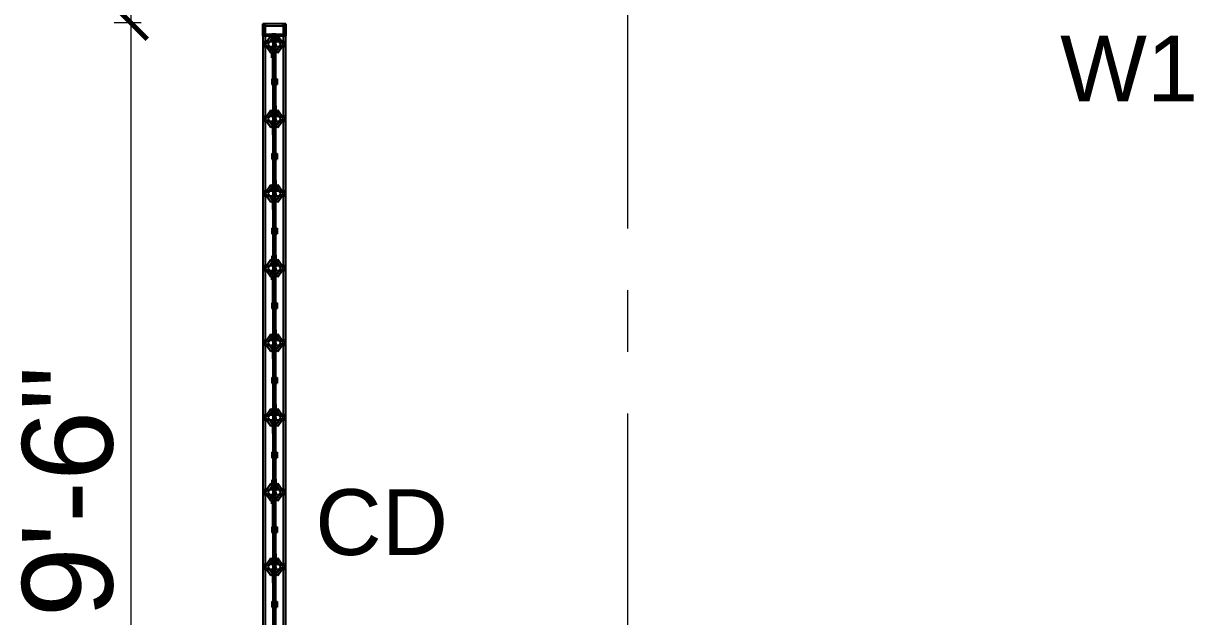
# Model space of a CAD drawing. Header units: inches. Extents: x -6800 to 96653, y -25814 to 17379.
# Drawn here: x 90053.5 to 90195.7, y -15057.5 to -14985.4 of the extents above; entities that cross this region are included whole.
import ezdxf

# ---------------------------------------------------------------- set-up
doc = ezdxf.new("R2010")
doc.units = ezdxf.units.IN
doc.header["$MEASUREMENT"] = 0
doc.header["$PDMODE"] = 34
doc.linetypes.add('CENTER', pattern=[2, 1.25, -0.25, 0.25, -0.25])
doc.layers.add('A-Windows', color=7, linetype='Continuous')
for name, color, linetype, lineweight in [('Cent line', 54, 'CENTER', 9), ('Cut', 6, 'Continuous', 30), ('dimension', 50, 'Continuous', 20), ('dimension @ 1', 50, 'Continuous', 20)]:
    doc.layers.add(name, color=color, linetype=linetype, lineweight=lineweight)
doc.styles.get("Standard").update_dxf_attribs({"font": 'arial.ttf'})
doc.dimstyles.get("Standard").update_dxf_attribs({"dimtxt": 7, "dimasz": 4, "dimexe": 2, "dimexo": 2, "dimgap": 2, "dimtad": 1, "dimdec": 0, "dimzin": 0, "dimdsep": 46, "dimlunit": 4, "dimtxsty": 'Standard', "dimblk": 'ARCHTICK', "dimcen": 0.25, "dimclrd": 256, "dimclre": 256, "dimclrt": 256, "dimadec": 0, "dimazin": 0, "dimtfac": 1, "dimtdec": 0, "dimtofl": 0, "dimtmove": 0, "dimatfit": 3, "dimfxl": 1, "dimfxlon": 1, "dimtolj": 1, "dimtzin": 0, "dimlwd": -1, "dimlwe": -1, "dimarcsym": 1})

# ---------------------------------------------------------------- blocks, each defined once
blk = doc.blocks.new('Collapsible Gate pl')
for p, q in [((4.709, 8.327), (4.709, 6.744)), ((4.909, 8.327), (4.909, 6.744)), ((83.609, 8.527), (5.709, 8.527)), ((6.204, 8.327), (5.709, 8.327)), ((6.204, 8.327), (6.204, 8.427)), ((6.204, 8.427), (6.624, 8.427)), ((6.204, 8.168), (6.204, 8.327)), ((6.204, 7.928), (6.204, 8.168)), ((6.624, 8.327), (6.624, 8.427)), ((12.575, 8.327), (6.624, 8.327)), ((6.624, 8.201), (6.624, 8.327)), ((6.624, 7.961), (6.624, 8.201)), ((12.575, 8.327), (12.575, 8.427)), ((12.575, 8.427), (12.995, 8.427)), ((12.575, 8.168), (12.575, 8.327)), ((12.575, 7.928), (12.575, 8.168)), ((12.995, 8.327), (12.995, 8.427)), ((18.946, 8.327), (12.995, 8.327)), ((12.995, 8.201), (12.995, 8.327)), ((12.995, 7.961), (12.995, 8.201)), ((18.946, 8.327), (18.946, 8.427)), ((18.946, 8.427), (19.365, 8.427)), ((18.946, 8.168), (18.946, 8.327)), ((18.946, 7.928), (18.946, 8.168)), ((19.365, 8.327), (19.365, 8.427)), ((25.316, 8.327), (19.365, 8.327)), ((19.365, 8.201), (19.365, 8.327)), ((19.365, 7.961), (19.365, 8.201)), ((25.316, 8.327), (25.316, 8.427)), ((25.316, 8.427), (25.736, 8.427)), ((25.316, 8.168), (25.316, 8.327)), ((25.316, 7.928), (25.316, 8.168)), ((25.736, 8.327), (25.736, 8.427)), ((31.687, 8.327), (25.736, 8.327)), ((25.736, 8.201), (25.736, 8.327)), ((25.736, 7.961), (25.736, 8.201)), ((31.687, 8.327), (31.687, 8.427)), ((31.687, 8.427), (32.106, 8.427)), ((31.687, 8.168), (31.687, 8.327)), ((31.687, 7.928), (31.687, 8.168)), ((32.106, 8.327), (32.106, 8.427)), ((38.058, 8.327), (32.106, 8.327)), ((32.106, 8.201), (32.106, 8.327)), ((32.106, 7.961), (32.106, 8.201)), ((38.058, 8.327), (38.058, 8.427)), ((38.058, 8.427), (38.477, 8.427)), ((38.058, 8.168), (38.058, 8.327)), ((38.058, 7.928), (38.058, 8.168)), ((38.477, 8.327), (38.477, 8.427)), ((44.428, 8.327), (38.477, 8.327)), ((38.477, 8.201), (38.477, 8.327)), ((38.477, 7.961), (38.477, 8.201)), ((44.428, 8.327), (44.428, 8.427)), ((44.428, 8.427), (44.848, 8.427)), ((44.428, 8.168), (44.428, 8.327)), ((44.428, 7.928), (44.428, 8.168)), ((44.848, 8.327), (44.848, 8.427)), ((50.799, 8.327), (44.848, 8.327)), ((44.848, 8.201), (44.848, 8.327)), ((44.848, 7.961), (44.848, 8.201)), ((50.799, 8.327), (50.799, 8.427)), ((50.799, 8.427), (51.218, 8.427)), ((50.799, 8.168), (50.799, 8.327)), ((50.799, 7.928), (50.799, 8.168)), ((51.218, 8.327), (51.218, 8.427)), ((57.17, 8.327), (51.218, 8.327)), ((51.218, 8.201), (51.218, 8.327)), ((51.218, 7.961), (51.218, 8.201)), ((5.569, 7.659), (5.569, 7.321)), ((5.569, 7.659), (5.609, 7.659)), ((5.569, 7.321), (5.609, 7.321)), ((5.609, 7.659), (5.709, 7.659)), ((5.709, 7.321), (5.609, 7.321)), ((5.712, 7.659), (5.709, 7.659)), ((5.709, 7.321), (5.754, 7.321)), ((5.748, 7.661), (5.712, 7.661)), ((5.712, 7.661), (5.712, 7.659)), ((5.712, 7.659), (5.712, 7.411)), ((5.812, 7.411), (5.712, 7.411)), ((5.748, 7.661), (5.748, 7.541)), ((5.812, 7.661), (5.748, 7.661)), ((5.748, 7.541), (6.439, 7.541)), ((6.204, 7.661), (5.812, 7.661)), ((6.204, 7.411), (5.812, 7.411)), ((6.204, 7.321), (5.944, 7.321)), ((6.204, 7.661), (6.204, 7.928)), ((6.439, 7.661), (6.204, 7.661)), ((6.204, 7.321), (6.204, 7.411)), ((6.204, 7.411), (6.624, 7.411)), ((6.204, 7.144), (6.204, 7.321)), ((6.204, 6.904), (6.204, 7.144)), ((6.439, 7.541), (6.439, 7.661)), ((6.439, 7.661), (6.624, 7.661)), ((6.449, 7.541), (6.439, 7.541)), ((6.806, 7.531), (6.449, 7.531)), ((6.624, 7.661), (6.624, 7.961)), ((7.065, 7.661), (6.624, 7.661)), ((6.624, 7.411), (6.806, 7.411)), ((6.624, 7.321), (6.624, 7.411)), ((6.624, 7.111), (6.624, 7.321)), ((6.933, 7.321), (6.624, 7.321)), ((6.624, 6.87), (6.624, 7.111)), ((6.806, 7.531), (6.806, 7.411)), ((6.806, 7.531), (7.227, 7.531)), ((6.806, 7.411), (7.065, 7.411)), ((9.406, 7.661), (7.065, 7.661)), ((7.065, 7.411), (7.227, 7.411)), ((7.594, 7.321), (7.124, 7.321)), ((7.594, 7.411), (7.594, 7.321)), ((11.708, 7.531), (7.8, 7.531)), ((9.406, 7.411), (7.8, 7.411)), ((9.406, 7.661), (9.406, 7.761)), ((9.406, 7.761), (9.561, 7.761)), ((9.561, 7.661), (9.406, 7.661)), ((9.406, 7.334), (9.406, 7.411)), ((9.406, 7.411), (9.561, 7.411)), ((9.406, 7.334), (9.561, 7.334)), ((9.561, 7.661), (9.561, 7.761)), ((9.561, 7.761), (9.868, 7.761)), ((9.561, 7.661), (9.868, 7.661)), ((9.561, 7.334), (9.561, 7.411)), ((9.868, 7.411), (9.561, 7.411)), ((9.561, 7.334), (9.868, 7.334)), ((9.868, 7.661), (9.868, 7.761)), ((11.708, 7.661), (9.868, 7.661)), ((9.868, 7.334), (9.868, 7.411)), ((9.868, 7.411), (12.183, 7.411)), ((12.575, 7.411), (12.183, 7.411)), ((12.575, 7.661), (12.288, 7.661)), ((12.288, 7.541), (12.398, 7.541)), ((12.288, 7.531), (12.398, 7.531)), ((12.398, 7.541), (12.398, 7.531)), ((12.398, 7.541), (12.575, 7.541)), ((12.575, 7.531), (12.398, 7.531)), ((12.575, 7.661), (12.575, 7.928)), ((12.809, 7.661), (12.575, 7.661)), ((12.575, 7.531), (12.575, 7.541)), ((12.809, 7.541), (12.575, 7.541)), ((12.995, 7.531), (12.575, 7.531)), ((12.575, 7.144), (12.575, 7.411)), ((12.575, 7.411), (12.995, 7.411)), ((12.575, 6.904), (12.575, 7.144)), ((12.809, 7.541), (12.809, 7.661)), ((12.809, 7.661), (12.995, 7.661)), ((12.995, 7.541), (12.809, 7.541)), ((12.995, 7.661), (12.995, 7.961)), ((13.436, 7.661), (12.995, 7.661)), ((12.995, 7.541), (15.776, 7.541)), ((12.995, 7.531), (12.995, 7.541)), ((13.177, 7.531), (12.995, 7.531)), ((12.995, 7.111), (12.995, 7.411)), ((12.995, 7.411), (13.177, 7.411)), ((12.995, 6.87), (12.995, 7.111)), ((13.177, 7.531), (13.177, 7.411)), ((13.177, 7.531), (13.598, 7.531)), ((13.177, 7.411), (13.436, 7.411)), ((15.776, 7.661), (13.436, 7.661)), ((13.436, 7.411), (13.598, 7.411)), ((15.776, 7.531), (14.17, 7.531)), ((14.17, 7.411), (15.776, 7.411)), ((15.776, 7.661), (15.776, 7.761)), ((15.776, 7.761), (15.932, 7.761)), ((15.932, 7.661), (15.776, 7.661)), ((15.776, 7.531), (15.776, 7.541)), ((15.776, 7.541), (15.932, 7.541)), ((15.932, 7.531), (15.776, 7.531)), ((15.776, 7.334), (15.776, 7.411)), ((15.776, 7.411), (15.932, 7.411)), ((15.776, 7.334), (15.932, 7.334)), ((15.932, 7.661), (15.932, 7.761)), ((15.932, 7.761), (16.238, 7.761)), ((15.932, 7.661), (16.238, 7.661)), ((15.932, 7.531), (15.932, 7.541)), ((15.932, 7.541), (16.238, 7.541)), ((16.238, 7.531), (15.932, 7.531)), ((15.932, 7.334), (15.932, 7.411)), ((16.238, 7.411), (15.932, 7.411)), ((15.932, 7.334), (16.238, 7.334)), ((16.238, 7.661), (16.238, 7.761)), ((18.079, 7.661), (16.238, 7.661)), ((16.238, 7.531), (16.238, 7.541)), ((16.238, 7.541), (18.079, 7.541)), ((16.238, 7.531), (18.946, 7.531)), ((16.238, 7.334), (16.238, 7.411)), ((16.238, 7.411), (18.554, 7.411)), ((18.946, 7.411), (18.554, 7.411)), ((18.946, 7.661), (18.658, 7.661)), ((18.658, 7.541), (18.946, 7.541)), ((18.946, 7.661), (18.946, 7.928)), ((19.18, 7.661), (18.946, 7.661)), ((18.946, 7.531), (18.946, 7.541)), ((19.18, 7.541), (18.946, 7.541)), ((19.365, 7.531), (18.946, 7.531)), ((18.946, 7.144), (18.946, 7.411)), ((18.946, 7.411), (19.365, 7.411)), ((18.946, 6.904), (18.946, 7.144)), ((19.18, 7.541), (19.18, 7.661)), ((19.18, 7.661), (19.365, 7.661)), ((19.365, 7.541), (19.18, 7.541)), ((19.365, 7.661), (19.365, 7.961)), ((19.806, 7.661), (19.365, 7.661)), ((19.365, 7.541), (22.147, 7.541)), ((19.365, 7.531), (19.365, 7.541)), ((19.547, 7.531), (19.365, 7.531)), ((19.365, 7.111), (19.365, 7.411)), ((19.365, 7.411), (19.547, 7.411)), ((19.365, 6.87), (19.365, 7.111)), ((19.547, 7.531), (19.547, 7.411)), ((19.547, 7.531), (19.969, 7.531)), ((19.547, 7.411), (19.806, 7.411)), ((22.147, 7.661), (19.806, 7.661)), ((19.806, 7.411), (19.969, 7.411)), ((22.147, 7.531), (20.541, 7.531)), ((20.541, 7.411), (22.147, 7.411)), ((22.147, 7.661), (22.147, 7.761)), ((22.147, 7.761), (22.303, 7.761)), ((22.303, 7.661), (22.147, 7.661)), ((22.147, 7.531), (22.147, 7.541)), ((22.147, 7.541), (22.303, 7.541)), ((22.303, 7.531), (22.147, 7.531)), ((22.147, 7.334), (22.147, 7.411)), ((22.147, 7.411), (22.303, 7.411)), ((22.147, 7.334), (22.303, 7.334)), ((22.303, 7.661), (22.303, 7.761)), ((22.303, 7.761), (22.609, 7.761)), ((22.303, 7.661), (22.609, 7.661)), ((22.303, 7.531), (22.303, 7.541)), ((22.303, 7.541), (22.609, 7.541)), ((22.609, 7.531), (22.303, 7.531)), ((22.303, 7.334), (22.303, 7.411)), ((22.609, 7.411), (22.303, 7.411)), ((22.303, 7.334), (22.609, 7.334)), ((22.609, 7.661), (22.609, 7.761)), ((24.45, 7.661), (22.609, 7.661)), ((22.609, 7.531), (22.609, 7.541)), ((22.609, 7.541), (24.45, 7.541)), ((24.511, 7.531), (22.609, 7.531)), ((22.609, 7.334), (22.609, 7.411)), ((22.609, 7.411), (24.511, 7.411)), ((24.511, 7.541), (24.511, 7.531)), ((24.511, 7.531), (25.316, 7.531)), ((24.511, 7.411), (24.511, 7.321)), ((24.511, 7.411), (24.924, 7.411)), ((24.511, 7.321), (24.866, 7.321)), ((25.316, 7.411), (24.924, 7.411)), ((25.316, 7.661), (25.029, 7.661)), ((25.029, 7.541), (25.316, 7.541)), ((25.316, 7.321), (25.056, 7.321)), ((25.316, 7.661), (25.316, 7.928)), ((25.551, 7.661), (25.316, 7.661)), ((25.316, 7.531), (25.316, 7.541)), ((25.551, 7.541), (25.316, 7.541)), ((25.736, 7.531), (25.316, 7.531)), ((25.316, 7.321), (25.316, 7.411)), ((25.316, 7.411), (25.736, 7.411)), ((25.316, 7.144), (25.316, 7.321)), ((25.316, 6.904), (25.316, 7.144)), ((25.551, 7.541), (25.551, 7.661)), ((25.551, 7.661), (25.736, 7.661)), ((25.736, 7.541), (25.551, 7.541)), ((25.736, 7.661), (25.736, 7.961)), ((26.177, 7.661), (25.736, 7.661)), ((25.736, 7.531), (25.736, 7.541)), ((25.736, 7.541), (26.536, 7.541)), ((25.918, 7.531), (25.736, 7.531)), ((25.736, 7.411), (25.918, 7.411)), ((25.736, 7.321), (25.736, 7.411)), ((25.736, 7.111), (25.736, 7.321)), ((25.736, 7.321), (26.045, 7.321)), ((25.736, 6.87), (25.736, 7.111)), ((25.918, 7.531), (25.918, 7.411)), ((25.918, 7.531), (26.339, 7.531)), ((25.918, 7.411), (26.177, 7.411)), ((28.518, 7.661), (26.177, 7.661)), ((26.177, 7.411), (26.339, 7.411)), ((26.536, 7.321), (26.236, 7.321)), ((26.536, 7.541), (26.536, 7.531)), ((26.536, 7.541), (28.518, 7.541)), ((26.536, 7.411), (26.536, 7.321)), ((28.518, 7.531), (26.912, 7.531)), ((28.518, 7.411), (26.912, 7.411)), ((28.518, 7.661), (28.518, 7.761)), ((28.518, 7.761), (28.673, 7.761)), ((28.673, 7.661), (28.518, 7.661)), ((28.518, 7.531), (28.518, 7.541)), ((28.518, 7.541), (28.673, 7.541)), ((28.673, 7.531), (28.518, 7.531)), ((28.518, 7.334), (28.518, 7.411)), ((28.518, 7.411), (28.673, 7.411)), ((28.518, 7.334), (28.673, 7.334)), ((28.673, 7.661), (28.673, 7.761)), ((28.673, 7.761), (28.98, 7.761)), ((28.673, 7.661), (28.98, 7.661)), ((28.673, 7.531), (28.673, 7.541)), ((28.673, 7.541), (28.98, 7.541)), ((28.98, 7.531), (28.673, 7.531)), ((28.673, 7.334), (28.673, 7.411)), ((28.98, 7.411), (28.673, 7.411)), ((28.673, 7.334), (28.98, 7.334)), ((28.98, 7.661), (28.98, 7.761)), ((30.82, 7.661), (28.98, 7.661)), ((28.98, 7.531), (28.98, 7.541)), ((28.98, 7.541), (30.82, 7.541)), ((28.98, 7.531), (31.687, 7.531)), ((28.98, 7.334), (28.98, 7.411)), ((28.98, 7.411), (31.295, 7.411)), ((31.687, 7.411), (31.295, 7.411)), ((31.687, 7.661), (31.4, 7.661)), ((31.4, 7.541), (31.687, 7.541)), ((31.687, 7.661), (31.687, 7.928)), ((31.921, 7.661), (31.687, 7.661)), ((31.687, 7.531), (31.687, 7.541)), ((31.921, 7.541), (31.687, 7.541)), ((32.106, 7.531), (31.687, 7.531)), ((31.687, 7.144), (31.687, 7.411)), ((31.687, 7.411), (32.106, 7.411)), ((31.687, 6.904), (31.687, 7.144)), ((31.921, 7.541), (31.921, 7.661)), ((31.921, 7.661), (32.106, 7.661)), ((32.106, 7.541), (31.921, 7.541)), ((32.106, 7.661), (32.106, 7.961)), ((32.548, 7.661), (32.106, 7.661)), ((32.106, 7.541), (34.888, 7.541)), ((32.106, 7.531), (32.106, 7.541)), ((32.289, 7.531), (32.106, 7.531)), ((32.106, 7.111), (32.106, 7.411)), ((32.106, 7.411), (32.289, 7.411)), ((32.106, 6.87), (32.106, 7.111)), ((32.289, 7.531), (32.289, 7.411)), ((32.289, 7.531), (32.71, 7.531)), ((32.289, 7.411), (32.548, 7.411)), ((34.888, 7.661), (32.548, 7.661)), ((32.548, 7.411), (32.71, 7.411)), ((34.888, 7.531), (33.282, 7.531)), ((33.282, 7.411), (34.888, 7.411)), ((34.888, 7.661), (34.888, 7.761)), ((34.888, 7.761), (35.044, 7.761)), ((35.044, 7.661), (34.888, 7.661)), ((34.888, 7.531), (34.888, 7.541)), ((34.888, 7.541), (35.044, 7.541)), ((35.044, 7.531), (34.888, 7.531)), ((34.888, 7.334), (34.888, 7.411)), ((34.888, 7.411), (35.044, 7.411)), ((34.888, 7.334), (35.044, 7.334)), ((35.044, 7.661), (35.044, 7.761)), ((35.044, 7.761), (35.35, 7.761)), ((35.044, 7.661), (35.35, 7.661)), ((35.044, 7.531), (35.044, 7.541)), ((35.044, 7.541), (35.35, 7.541)), ((35.35, 7.531), (35.044, 7.531)), ((35.044, 7.334), (35.044, 7.411)), ((35.35, 7.411), (35.044, 7.411)), ((35.044, 7.334), (35.35, 7.334)), ((35.35, 7.661), (35.35, 7.761)), ((37.191, 7.661), (35.35, 7.661)), ((35.35, 7.531), (35.35, 7.541)), ((35.35, 7.541), (37.191, 7.541)), ((35.35, 7.531), (38.058, 7.531)), ((35.35, 7.334), (35.35, 7.411)), ((35.35, 7.411), (37.666, 7.411)), ((38.058, 7.411), (37.666, 7.411)), ((38.058, 7.661), (37.77, 7.661)), ((37.77, 7.541), (38.058, 7.541)), ((38.058, 7.661), (38.058, 7.928)), ((38.292, 7.661), (38.058, 7.661)), ((38.058, 7.531), (38.058, 7.541)), ((38.292, 7.541), (38.058, 7.541)), ((38.477, 7.531), (38.058, 7.531)), ((38.058, 7.144), (38.058, 7.411)), ((38.058, 7.411), (38.477, 7.411)), ((38.058, 6.904), (38.058, 7.144)), ((38.292, 7.541), (38.292, 7.661)), ((38.292, 7.661), (38.477, 7.661)), ((38.477, 7.541), (38.292, 7.541)), ((38.477, 7.661), (38.477, 7.961)), ((38.918, 7.661), (38.477, 7.661)), ((38.477, 7.541), (41.259, 7.541)), ((38.477, 7.531), (38.477, 7.541)), ((38.659, 7.531), (38.477, 7.531)), ((38.477, 7.111), (38.477, 7.411)), ((38.477, 7.411), (38.659, 7.411)), ((38.477, 6.87), (38.477, 7.111)), ((38.659, 7.531), (38.659, 7.411)), ((38.659, 7.531), (39.081, 7.531)), ((38.659, 7.411), (38.918, 7.411)), ((41.259, 7.661), (38.918, 7.661)), ((38.918, 7.411), (39.081, 7.411)), ((41.259, 7.531), (39.653, 7.531)), ((39.653, 7.411), (41.259, 7.411)), ((41.259, 7.661), (41.259, 7.761)), ((41.259, 7.761), (41.415, 7.761)), ((41.415, 7.661), (41.259, 7.661)), ((41.259, 7.531), (41.259, 7.541)), ((41.259, 7.541), (41.415, 7.541)), ((41.415, 7.531), (41.259, 7.531)), ((41.259, 7.334), (41.259, 7.411)), ((41.259, 7.411), (41.415, 7.411)), ((41.259, 7.334), (41.415, 7.334)), ((41.415, 7.661), (41.415, 7.761)), ((41.415, 7.761), (41.721, 7.761)), ((41.415, 7.661), (41.721, 7.661)), ((41.415, 7.531), (41.415, 7.541)), ((41.415, 7.541), (41.721, 7.541)), ((41.721, 7.531), (41.415, 7.531)), ((41.415, 7.334), (41.415, 7.411)), ((41.721, 7.411), (41.415, 7.411)), ((41.415, 7.334), (41.721, 7.334)), ((41.721, 7.661), (41.721, 7.761)), ((43.562, 7.661), (41.721, 7.661)), ((41.721, 7.531), (41.721, 7.541)), ((41.721, 7.541), (43.562, 7.541)), ((43.623, 7.531), (41.721, 7.531)), ((41.721, 7.334), (41.721, 7.411)), ((41.721, 7.411), (43.623, 7.411)), ((43.623, 7.541), (43.623, 7.531)), ((43.623, 7.531), (44.428, 7.531)), ((43.623, 7.411), (43.623, 7.321)), ((43.623, 7.411), (44.036, 7.411)), ((43.623, 7.321), (43.978, 7.321)), ((44.428, 7.411), (44.036, 7.411)), ((44.428, 7.661), (44.141, 7.661)), ((44.141, 7.541), (44.428, 7.541)), ((44.428, 7.321), (44.168, 7.321)), ((44.428, 7.661), (44.428, 7.928)), ((44.663, 7.661), (44.428, 7.661)), ((44.428, 7.531), (44.428, 7.541)), ((44.663, 7.541), (44.428, 7.541)), ((44.848, 7.531), (44.428, 7.531)), ((44.428, 7.321), (44.428, 7.411)), ((44.428, 7.411), (44.848, 7.411)), ((44.428, 7.144), (44.428, 7.321)), ((44.428, 6.904), (44.428, 7.144)), ((44.663, 7.541), (44.663, 7.661)), ((44.663, 7.661), (44.848, 7.661)), ((44.848, 7.541), (44.663, 7.541)), ((44.848, 7.661), (44.848, 7.961)), ((45.289, 7.661), (44.848, 7.661)), ((44.848, 7.531), (44.848, 7.541)), ((44.848, 7.541), (45.648, 7.541)), ((45.03, 7.531), (44.848, 7.531)), ((44.848, 7.411), (45.03, 7.411)), ((44.848, 7.321), (44.848, 7.411)), ((44.848, 7.111), (44.848, 7.321)), ((44.848, 7.321), (45.157, 7.321)), ((44.848, 6.87), (44.848, 7.111)), ((45.03, 7.531), (45.03, 7.411)), ((45.03, 7.531), (45.451, 7.531)), ((45.03, 7.411), (45.289, 7.411)), ((47.63, 7.661), (45.289, 7.661)), ((45.289, 7.411), (45.451, 7.411)), ((45.648, 7.321), (45.348, 7.321)), ((45.648, 7.541), (45.648, 7.531)), ((45.648, 7.541), (47.63, 7.541)), ((45.648, 7.411), (45.648, 7.321)), ((47.63, 7.531), (46.024, 7.531)), ((47.63, 7.411), (46.024, 7.411)), ((47.63, 7.661), (47.63, 7.761)), ((47.63, 7.761), (47.785, 7.761)), ((47.785, 7.661), (47.63, 7.661)), ((47.63, 7.531), (47.63, 7.541)), ((47.63, 7.541), (47.785, 7.541)), ((47.785, 7.531), (47.63, 7.531)), ((47.63, 7.334), (47.63, 7.411)), ((47.63, 7.411), (47.785, 7.411)), ((47.63, 7.334), (47.785, 7.334)), ((47.785, 7.661), (47.785, 7.761)), ((47.785, 7.761), (48.091, 7.761)), ((47.785, 7.661), (48.091, 7.661)), ((47.785, 7.531), (47.785, 7.541)), ((47.785, 7.541), (48.091, 7.541)), ((48.091, 7.531), (47.785, 7.531)), ((47.785, 7.334), (47.785, 7.411)), ((48.091, 7.411), (47.785, 7.411)), ((47.785, 7.334), (48.091, 7.334)), ((48.091, 7.661), (48.091, 7.761)), ((49.932, 7.661), (48.091, 7.661)), ((48.091, 7.531), (48.091, 7.541)), ((48.091, 7.541), (49.932, 7.541)), ((48.091, 7.531), (50.799, 7.531)), ((48.091, 7.334), (48.091, 7.411)), ((48.091, 7.411), (50.407, 7.411)), ((50.799, 7.411), (50.407, 7.411)), ((50.799, 7.661), (50.511, 7.661)), ((50.511, 7.541), (50.799, 7.541)), ((50.799, 7.661), (50.799, 7.928)), ((51.033, 7.661), (50.799, 7.661)), ((50.799, 7.531), (50.799, 7.541)), ((51.033, 7.541), (50.799, 7.541)), ((51.218, 7.531), (50.799, 7.531)), ((50.799, 7.144), (50.799, 7.411)), ((50.799, 7.411), (51.218, 7.411)), ((50.799, 6.904), (50.799, 7.144)), ((51.033, 7.541), (51.033, 7.661)), ((51.033, 7.661), (51.218, 7.661)), ((51.218, 7.541), (51.033, 7.541)), ((51.218, 7.661), (51.218, 7.961)), ((51.66, 7.661), (51.218, 7.661)), ((51.218, 7.541), (54, 7.541)), ((51.218, 7.531), (51.218, 7.541)), ((51.401, 7.531), (51.218, 7.531)), ((51.218, 7.111), (51.218, 7.411)), ((51.218, 7.411), (51.401, 7.411)), ((51.218, 6.87), (51.218, 7.111)), ((51.401, 7.531), (51.401, 7.411)), ((51.401, 7.531), (51.822, 7.531)), ((51.401, 7.411), (51.66, 7.411)), ((54, 7.661), (51.66, 7.661)), ((51.66, 7.411), (51.822, 7.411)), ((54, 7.531), (52.394, 7.531)), ((52.394, 7.411), (54, 7.411)), ((54, 7.661), (54, 7.761)), ((54, 7.761), (54.156, 7.761)), ((54.156, 7.661), (54, 7.661)), ((54, 7.531), (54, 7.541)), ((54, 7.541), (54.156, 7.541)), ((54.156, 7.531), (54, 7.531)), ((54, 7.334), (54, 7.411)), ((54, 7.411), (54.156, 7.411)), ((54, 7.334), (54.156, 7.334)), ((54.156, 7.661), (54.156, 7.761)), ((54.156, 7.761), (54.462, 7.761)), ((54.156, 7.661), (54.462, 7.661)), ((54.156, 7.531), (54.156, 7.541)), ((54.156, 7.541), (54.462, 7.541)), ((54.462, 7.531), (54.156, 7.531)), ((54.156, 7.334), (54.156, 7.411)), ((54.462, 7.411), (54.156, 7.411)), ((54.156, 7.334), (54.462, 7.334)), ((54.462, 7.661), (54.462, 7.761)), ((56.303, 7.661), (54.462, 7.661)), ((54.462, 7.531), (54.462, 7.541)), ((54.462, 7.541), (56.303, 7.541)), ((54.462, 7.531), (57.17, 7.531)), ((54.462, 7.334), (54.462, 7.411)), ((54.462, 7.411), (56.778, 7.411)), ((5.709, 6.744), (6.204, 6.744)), ((5.709, 6.544), (83.609, 6.544)), ((6.204, 6.744), (6.204, 6.904)), ((6.204, 6.644), (6.204, 6.744)), ((6.204, 6.644), (6.624, 6.644)), ((6.624, 6.744), (6.624, 6.87)), ((6.624, 6.744), (12.575, 6.744)), ((6.624, 6.644), (6.624, 6.744)), ((12.575, 6.744), (12.575, 6.904)), ((12.575, 6.644), (12.575, 6.744)), ((12.575, 6.644), (12.995, 6.644)), ((12.995, 6.744), (12.995, 6.87)), ((12.995, 6.744), (18.946, 6.744)), ((12.995, 6.644), (12.995, 6.744)), ((18.946, 6.744), (18.946, 6.904)), ((18.946, 6.644), (18.946, 6.744)), ((18.946, 6.644), (19.365, 6.644)), ((19.365, 6.744), (19.365, 6.87)), ((19.365, 6.744), (25.316, 6.744)), ((19.365, 6.644), (19.365, 6.744)), ((25.316, 6.744), (25.316, 6.904)), ((25.316, 6.644), (25.316, 6.744)), ((25.316, 6.644), (25.736, 6.644)), ((25.736, 6.744), (25.736, 6.87)), ((25.736, 6.744), (31.687, 6.744)), ((25.736, 6.644), (25.736, 6.744)), ((31.687, 6.744), (31.687, 6.904)), ((31.687, 6.644), (31.687, 6.744)), ((31.687, 6.644), (32.106, 6.644)), ((32.106, 6.744), (32.106, 6.87)), ((32.106, 6.744), (38.058, 6.744)), ((32.106, 6.644), (32.106, 6.744)), ((38.058, 6.744), (38.058, 6.904)), ((38.058, 6.644), (38.058, 6.744)), ((38.058, 6.644), (38.477, 6.644)), ((38.477, 6.744), (38.477, 6.87)), ((38.477, 6.744), (44.428, 6.744)), ((38.477, 6.644), (38.477, 6.744)), ((44.428, 6.744), (44.428, 6.904)), ((44.428, 6.644), (44.428, 6.744)), ((44.428, 6.644), (44.848, 6.644)), ((44.848, 6.744), (44.848, 6.87)), ((44.848, 6.744), (50.799, 6.744)), ((44.848, 6.644), (44.848, 6.744)), ((50.799, 6.744), (50.799, 6.904)), ((50.799, 6.644), (50.799, 6.744)), ((50.799, 6.644), (51.218, 6.644)), ((51.218, 6.744), (51.218, 6.87)), ((51.218, 6.744), (57.17, 6.744)), ((51.218, 6.644), (51.218, 6.744))]:
    blk.add_line(p, q)
at = {"layer": 'Cut'}
for p, q in [((5.709, 8.527), (4.709, 8.527)), ((4.709, 8.527), (4.709, 8.327)), ((4.709, 8.327), (4.909, 8.327)), ((5.609, 8.327), (4.909, 8.327)), ((5.609, 8.327), (5.609, 7.659)), ((5.709, 8.327), (5.609, 8.327)), ((5.709, 8.327), (5.709, 8.527)), ((5.709, 8.327), (5.709, 7.831)), ((6.204, 8.168), (5.709, 7.831)), ((6.204, 8.168), (6.439, 8.327)), ((6.439, 8.087), (6.204, 7.928)), ((6.439, 8.327), (6.624, 8.201)), ((6.624, 7.961), (6.439, 8.087)), ((6.624, 8.201), (7.174, 7.827)), ((12.575, 8.168), (12.074, 7.827)), ((12.575, 8.168), (12.809, 8.327)), ((12.809, 8.087), (12.575, 7.928)), ((12.809, 8.327), (12.995, 8.201)), ((12.995, 7.961), (12.809, 8.087)), ((12.995, 8.201), (13.544, 7.827)), ((18.946, 8.168), (18.445, 7.827)), ((18.946, 8.168), (19.18, 8.327)), ((19.18, 8.087), (18.946, 7.928)), ((19.18, 8.327), (19.365, 8.201)), ((19.365, 7.961), (19.18, 8.087)), ((19.365, 8.201), (19.915, 7.827)), ((25.316, 8.168), (24.816, 7.827)), ((25.316, 8.168), (25.551, 8.327)), ((25.551, 8.087), (25.316, 7.928)), ((25.551, 8.327), (25.736, 8.201)), ((25.736, 7.961), (25.551, 8.087)), ((25.736, 8.201), (26.286, 7.827)), ((31.687, 8.168), (31.186, 7.827)), ((31.687, 8.168), (31.921, 8.327)), ((31.921, 8.087), (31.687, 7.928)), ((31.921, 8.327), (32.106, 8.201)), ((32.106, 7.961), (31.921, 8.087)), ((32.106, 8.201), (32.656, 7.827)), ((38.058, 8.168), (37.557, 7.827)), ((38.058, 8.168), (38.292, 8.327)), ((38.292, 8.087), (38.058, 7.928)), ((38.292, 8.327), (38.477, 8.201)), ((38.477, 7.961), (38.292, 8.087)), ((38.477, 8.201), (39.027, 7.827)), ((44.428, 8.168), (43.928, 7.827)), ((44.428, 8.168), (44.663, 8.327)), ((44.663, 8.087), (44.428, 7.928)), ((44.663, 8.327), (44.848, 8.201)), ((44.848, 7.961), (44.663, 8.087)), ((44.848, 8.201), (45.398, 7.827)), ((50.799, 8.168), (50.298, 7.827)), ((50.799, 8.168), (51.033, 8.327)), ((51.033, 8.087), (50.799, 7.928)), ((51.033, 8.327), (51.218, 8.201)), ((51.218, 7.961), (51.033, 8.087)), ((51.218, 8.201), (51.768, 7.827)), ((5.609, 7.659), (5.609, 7.321)), ((5.609, 7.321), (5.609, 6.744)), ((5.812, 7.661), (5.709, 7.831)), ((5.709, 7.82), (5.709, 7.831)), ((5.709, 7.82), (5.709, 7.659)), ((5.709, 7.321), (5.709, 7.659)), ((5.709, 7.241), (5.812, 7.411)), ((5.709, 7.321), (5.709, 7.252)), ((5.709, 7.241), (5.709, 7.252)), ((5.709, 7.241), (5.709, 6.744)), ((6.204, 6.904), (5.709, 7.241)), ((6.204, 7.928), (5.812, 7.661)), ((5.812, 7.411), (5.944, 7.321)), ((5.944, 7.321), (6.204, 7.144)), ((6.204, 7.144), (6.439, 6.985)), ((6.439, 6.985), (6.624, 7.111)), ((7.065, 7.661), (6.624, 7.961)), ((6.624, 7.111), (6.933, 7.321)), ((6.624, 6.87), (7.174, 7.244)), ((6.933, 7.321), (7.065, 7.411)), ((7.174, 7.827), (7.065, 7.661)), ((7.065, 7.411), (7.124, 7.321)), ((7.124, 7.321), (7.174, 7.244)), ((7.227, 7.531), (7.227, 7.411)), ((7.8, 7.531), (7.227, 7.531)), ((7.594, 7.411), (7.227, 7.411)), ((7.8, 7.411), (7.594, 7.411)), ((7.8, 7.411), (7.8, 7.531)), ((11.708, 7.531), (11.708, 7.661)), ((11.708, 7.661), (12.183, 7.661)), ((12.288, 7.531), (11.708, 7.531)), ((12.183, 7.661), (12.074, 7.827)), ((12.074, 7.244), (12.183, 7.411)), ((12.575, 6.904), (12.074, 7.244)), ((12.575, 7.928), (12.183, 7.661)), ((12.288, 7.661), (12.183, 7.661)), ((12.183, 7.411), (12.575, 7.144)), ((12.288, 7.661), (12.288, 7.541)), ((12.288, 7.541), (12.288, 7.531)), ((12.575, 7.144), (12.809, 6.985)), ((12.809, 6.985), (12.995, 7.111)), ((13.436, 7.661), (12.995, 7.961)), ((12.995, 7.111), (13.436, 7.411)), ((12.995, 6.87), (13.544, 7.244)), ((13.544, 7.827), (13.436, 7.661)), ((13.436, 7.411), (13.544, 7.244)), ((13.598, 7.531), (13.598, 7.411)), ((14.17, 7.531), (13.598, 7.531)), ((14.17, 7.411), (13.598, 7.411)), ((14.17, 7.411), (14.17, 7.531)), ((18.079, 7.541), (18.079, 7.661)), ((18.079, 7.661), (18.554, 7.661)), ((18.079, 7.541), (18.658, 7.541)), ((18.554, 7.661), (18.445, 7.827)), ((18.445, 7.244), (18.554, 7.411)), ((18.946, 6.904), (18.445, 7.244)), ((18.946, 7.928), (18.554, 7.661)), ((18.658, 7.661), (18.554, 7.661)), ((18.554, 7.411), (18.946, 7.144)), ((18.658, 7.661), (18.658, 7.541)), ((18.946, 7.144), (19.18, 6.985)), ((19.18, 6.985), (19.365, 7.111)), ((19.806, 7.661), (19.365, 7.961)), ((19.365, 7.111), (19.806, 7.411)), ((19.365, 6.87), (19.915, 7.244)), ((19.915, 7.827), (19.806, 7.661)), ((19.806, 7.411), (19.915, 7.244)), ((19.969, 7.531), (19.969, 7.411)), ((20.541, 7.531), (19.969, 7.531)), ((20.541, 7.411), (19.969, 7.411)), ((20.541, 7.411), (20.541, 7.531)), ((24.45, 7.541), (24.45, 7.661)), ((24.45, 7.661), (24.924, 7.661)), ((24.45, 7.541), (24.511, 7.541)), ((24.511, 7.541), (25.029, 7.541)), ((24.924, 7.661), (24.816, 7.827)), ((24.816, 7.244), (24.866, 7.321)), ((25.316, 6.904), (24.816, 7.244)), ((24.866, 7.321), (24.924, 7.411)), ((25.316, 7.928), (24.924, 7.661)), ((25.029, 7.661), (24.924, 7.661)), ((24.924, 7.411), (25.056, 7.321)), ((25.029, 7.661), (25.029, 7.541)), ((25.056, 7.321), (25.316, 7.144)), ((25.316, 7.144), (25.551, 6.985)), ((25.551, 6.985), (25.736, 7.111)), ((26.177, 7.661), (25.736, 7.961)), ((25.736, 7.111), (26.045, 7.321)), ((25.736, 6.87), (26.286, 7.244)), ((26.045, 7.321), (26.177, 7.411)), ((26.286, 7.827), (26.177, 7.661)), ((26.177, 7.411), (26.236, 7.321)), ((26.236, 7.321), (26.286, 7.244)), ((26.339, 7.531), (26.339, 7.411)), ((26.536, 7.531), (26.339, 7.531)), ((26.536, 7.411), (26.339, 7.411)), ((26.912, 7.531), (26.536, 7.531)), ((26.912, 7.411), (26.536, 7.411)), ((26.912, 7.411), (26.912, 7.531)), ((30.82, 7.541), (30.82, 7.661)), ((30.82, 7.661), (31.295, 7.661)), ((30.82, 7.541), (31.4, 7.541)), ((31.295, 7.661), (31.186, 7.827)), ((31.186, 7.244), (31.295, 7.411)), ((31.687, 6.904), (31.186, 7.244)), ((31.687, 7.928), (31.295, 7.661)), ((31.4, 7.661), (31.295, 7.661)), ((31.295, 7.411), (31.687, 7.144)), ((31.4, 7.661), (31.4, 7.541)), ((31.687, 7.144), (31.921, 6.985)), ((31.921, 6.985), (32.106, 7.111)), ((32.548, 7.661), (32.106, 7.961)), ((32.106, 7.111), (32.548, 7.411)), ((32.106, 6.87), (32.656, 7.244)), ((32.656, 7.827), (32.548, 7.661)), ((32.548, 7.411), (32.656, 7.244)), ((32.71, 7.531), (32.71, 7.411)), ((33.282, 7.531), (32.71, 7.531)), ((33.282, 7.411), (32.71, 7.411)), ((33.282, 7.411), (33.282, 7.531)), ((37.191, 7.541), (37.191, 7.661)), ((37.191, 7.661), (37.666, 7.661)), ((37.191, 7.541), (37.77, 7.541)), ((37.666, 7.661), (37.557, 7.827)), ((37.557, 7.244), (37.666, 7.411)), ((38.058, 6.904), (37.557, 7.244)), ((38.058, 7.928), (37.666, 7.661)), ((37.77, 7.661), (37.666, 7.661)), ((37.666, 7.411), (38.058, 7.144)), ((37.77, 7.661), (37.77, 7.541)), ((38.058, 7.144), (38.292, 6.985)), ((38.292, 6.985), (38.477, 7.111)), ((38.918, 7.661), (38.477, 7.961)), ((38.477, 7.111), (38.918, 7.411)), ((38.477, 6.87), (39.027, 7.244)), ((39.027, 7.827), (38.918, 7.661)), ((38.918, 7.411), (39.027, 7.244)), ((39.081, 7.531), (39.081, 7.411)), ((39.653, 7.531), (39.081, 7.531)), ((39.653, 7.411), (39.081, 7.411)), ((39.653, 7.411), (39.653, 7.531)), ((43.562, 7.541), (43.562, 7.661)), ((43.562, 7.661), (44.036, 7.661)), ((43.562, 7.541), (43.623, 7.541)), ((43.623, 7.541), (44.141, 7.541)), ((44.036, 7.661), (43.928, 7.827)), ((43.928, 7.244), (43.978, 7.321)), ((44.428, 6.904), (43.928, 7.244)), ((43.978, 7.321), (44.036, 7.411)), ((44.428, 7.928), (44.036, 7.661)), ((44.141, 7.661), (44.036, 7.661)), ((44.036, 7.411), (44.168, 7.321)), ((44.141, 7.661), (44.141, 7.541)), ((44.168, 7.321), (44.428, 7.144)), ((44.428, 7.144), (44.663, 6.985)), ((44.663, 6.985), (44.848, 7.111)), ((45.289, 7.661), (44.848, 7.961)), ((44.848, 7.111), (45.157, 7.321)), ((44.848, 6.87), (45.398, 7.244)), ((45.157, 7.321), (45.289, 7.411)), ((45.398, 7.827), (45.289, 7.661)), ((45.289, 7.411), (45.348, 7.321)), ((45.348, 7.321), (45.398, 7.244)), ((45.451, 7.531), (45.451, 7.411)), ((45.648, 7.531), (45.451, 7.531)), ((45.648, 7.411), (45.451, 7.411)), ((46.024, 7.531), (45.648, 7.531)), ((46.024, 7.411), (45.648, 7.411)), ((46.024, 7.411), (46.024, 7.531)), ((49.932, 7.541), (49.932, 7.661)), ((49.932, 7.661), (50.407, 7.661)), ((49.932, 7.541), (50.511, 7.541)), ((50.407, 7.661), (50.298, 7.827)), ((50.298, 7.244), (50.407, 7.411)), ((50.799, 6.904), (50.298, 7.244)), ((50.799, 7.928), (50.407, 7.661)), ((50.511, 7.661), (50.407, 7.661)), ((50.407, 7.411), (50.799, 7.144)), ((50.511, 7.661), (50.511, 7.541)), ((50.799, 7.144), (51.033, 6.985)), ((51.033, 6.985), (51.218, 7.111)), ((51.66, 7.661), (51.218, 7.961)), ((51.218, 7.111), (51.66, 7.411)), ((51.218, 6.87), (51.768, 7.244)), ((51.768, 7.827), (51.66, 7.661)), ((51.66, 7.411), (51.768, 7.244)), ((51.822, 7.531), (51.822, 7.411)), ((52.394, 7.531), (51.822, 7.531)), ((52.394, 7.411), (51.822, 7.411)), ((52.394, 7.411), (52.394, 7.531)), ((4.709, 6.744), (4.709, 6.544)), ((4.909, 6.744), (4.709, 6.744)), ((4.709, 6.544), (5.709, 6.544)), ((5.609, 6.744), (4.909, 6.744)), ((5.709, 6.744), (5.609, 6.744)), ((5.709, 6.544), (5.709, 6.744)), ((6.439, 6.744), (6.204, 6.904)), ((6.624, 6.87), (6.439, 6.744)), ((12.809, 6.744), (12.575, 6.904)), ((12.995, 6.87), (12.809, 6.744)), ((19.18, 6.744), (18.946, 6.904)), ((19.365, 6.87), (19.18, 6.744)), ((25.551, 6.744), (25.316, 6.904)), ((25.736, 6.87), (25.551, 6.744)), ((31.921, 6.744), (31.687, 6.904)), ((32.106, 6.87), (31.921, 6.744)), ((38.292, 6.744), (38.058, 6.904)), ((38.477, 6.87), (38.292, 6.744)), ((44.663, 6.744), (44.428, 6.904)), ((44.848, 6.87), (44.663, 6.744)), ((51.033, 6.744), (50.799, 6.904)), ((51.218, 6.87), (51.033, 6.744))]:
    blk.add_line(p, q, dxfattribs=at)
blk = doc.blocks.new('_ArchTick')
at = {"color": 0, "linetype": 'ByBlock', "const_width": 0.15}
blk.add_lwpolyline([(-0.5, -0.5), (0.5, 0.5)], dxfattribs=at)
blk = doc.blocks.new('*D2179')
at = {"layer": 'Defpoints', "color": 0, "transparency": 16777216}
for p in [(90078.9, -14973.34), (90066.55, -14985.34), (90078.9, -14985.34)]:
    blk.add_point(p, dxfattribs=at)
at = {"layer": 'dimension', "transparency": 16777216}
for p, q in [((90067.55, -14973.34), (90064.55, -14973.34)), ((90066.55, -14973.34), (90066.55, -14985.34)), ((90067.55, -14985.34), (90064.55, -14985.34))]:
    blk.add_line(p, q, dxfattribs=at)
at = {"layer": 'dimension', "transparency": 16777216, "xscale": 4, "yscale": 4, "zscale": 4}
for p, rotation in [((90066.55, -14973.34), 90), ((90066.55, -14985.34), 270)]:
    blk.add_blockref('_ArchTick', p, dxfattribs=dict(at, rotation=rotation))
at = {"layer": 'dimension', "transparency": 16777216, "insert": (90060.03, -14979.34), "char_height": 9, "attachment_point": 5, "rotation": 90}
blk.add_mtext("\\A1;1'", dxfattribs=at)
blk = doc.blocks.new('*D2211')
at = {"layer": 'Defpoints', "color": 0, "transparency": 16777216}
for p in [(90078.9, -14985.34), (90066.55, -15099.34), (90078.9, -15099.34)]:
    blk.add_point(p, dxfattribs=at)
at = {"layer": 'dimension', "transparency": 16777216}
for p, q in [((90067.8, -14985.34), (90064.55, -14985.34)), ((90066.55, -14985.34), (90066.55, -15099.34)), ((90067.8, -15099.34), (90064.55, -15099.34))]:
    blk.add_line(p, q, dxfattribs=at)
at = {"layer": 'dimension', "transparency": 16777216, "xscale": 4, "yscale": 4, "zscale": 4}
for p, rotation in [((90066.55, -14985.34), 90), ((90066.55, -15099.34), 270)]:
    blk.add_blockref('_ArchTick', p, dxfattribs=dict(at, rotation=rotation))
at = {"layer": 'dimension', "transparency": 16777216, "insert": (90058.93, -15042.34), "char_height": 11, "attachment_point": 5, "rotation": 90}
blk.add_mtext('\\A1;9\'-6"', dxfattribs=at)
blk = doc.blocks.new('*D2214')
at = {"layer": 'Defpoints', "color": 0, "transparency": 16777216}
for p in [(90120.9, -14976.34), (90051.03, -15240.34), (90120.9, -15240.34)]:
    blk.add_point(p, dxfattribs=at)
at = {"layer": 'dimension', "transparency": 16777216}
for p, q in [((90052.28, -14976.34), (90049.03, -14976.34)), ((90051.03, -14976.34), (90051.03, -15240.34)), ((90052.28, -15240.34), (90049.03, -15240.34))]:
    blk.add_line(p, q, dxfattribs=at)
at = {"layer": 'dimension', "transparency": 16777216, "xscale": 4, "yscale": 4, "zscale": 4}
for p, rotation in [((90051.03, -14976.34), 90), ((90051.03, -15240.34), 270)]:
    blk.add_blockref('_ArchTick', p, dxfattribs=dict(at, rotation=rotation))
at = {"layer": 'dimension', "transparency": 16777216, "insert": (90043.51, -15108.34), "char_height": 11, "attachment_point": 5, "rotation": 90}
blk.add_mtext("\\A1;22'", dxfattribs=at)
blk = doc.blocks.new('*D2215')
at = {"layer": 'Defpoints', "color": 0, "transparency": 16777216}
for p in [(90078.9, -14973.34), (90037.66, -15307.34), (90078.9, -15307.34)]:
    blk.add_point(p, dxfattribs=at)
at = {"layer": 'dimension', "transparency": 16777216}
for p, q in [((90038.91, -14973.34), (90035.66, -14973.34)), ((90037.66, -14973.34), (90037.66, -15307.34)), ((90038.91, -15307.34), (90035.66, -15307.34))]:
    blk.add_line(p, q, dxfattribs=at)
at = {"layer": 'dimension', "transparency": 16777216, "xscale": 4, "yscale": 4, "zscale": 4}
for p, rotation in [((90037.66, -14973.34), 90), ((90037.66, -15307.34), 270)]:
    blk.add_blockref('_ArchTick', p, dxfattribs=dict(at, rotation=rotation))
at = {"layer": 'dimension', "transparency": 16777216, "insert": (90030.04, -15140.34), "char_height": 11, "attachment_point": 5, "rotation": 90}
blk.add_mtext('\\A1;27\'-10"', dxfattribs=at)

msp = doc.modelspace()

# ---------------------------------------------------------------- linework, layer by layer
at = {"layer": 'Cent line', "ltscale": 30, "transparency": 33554643}
msp.add_line((90126.9, -14912.85), (90126.9, -15396.96), dxfattribs=at)

# ---------------------------------------------------------------- block references
at = {"transparency": 33554651, "xscale": 1.425, "yscale": 1.425, "zscale": 1.425, "rotation": 270}
msp.add_blockref('Collapsible Gate pl', (90073.26, -14978.77), dxfattribs=at)

# ---------------------------------------------------------------- texts
at = {"layer": 'A-Windows', "ltscale": 10, "transparency": 33554687, "insert": (90179.45, -14986.89), "char_height": 8, "width": 30.4497, "attachment_point": 1}
msp.add_mtext('W1', dxfattribs=at)
at = {"layer": 'A-Windows', "ltscale": 10, "transparency": 33554687, "insert": (90088.96, -15042.05), "char_height": 8, "attachment_point": 1}
msp.add_mtext_dynamic_manual_height_columns('CD', width=837.6015, gutter_width=65.57, heights=[0], dxfattribs=at)

# ---------------------------------------------------------------- dimensions: what is measured, and where the dimension line sits
at = {"layer": 'dimension', "transparency": 33554651}
dim = msp.add_linear_dim(base=(90066.55, -14985.34), p1=(90078.9, -14973.34), p2=(90078.9, -14985.34), angle=90, dimstyle='Standard', override={"dimscale": 1, "dimtxt": 9, "dimtix": 0, "dimtofl": 0, "dimtmove": 0, "dimatfit": 3}, dxfattribs=at)
dim.commit()
dim.dimension.update_dxf_attribs({"geometry": '*D2179', "text_midpoint": (90060.03, -14979.34)})
at = {"layer": 'dimension @ 1', "transparency": 33554651}
for base, p1, p2, picture, middle in [((90037.66, -15307.34), (90078.9, -14973.34), (90078.9, -15307.34), '*D2215', (90030.04, -15140.34)), ((90051.03, -15240.34), (90120.9, -14976.34), (90120.9, -15240.34), '*D2214', (90043.51, -15108.34)), ((90066.55, -15099.34), (90078.9, -14985.34), (90078.9, -15099.34), '*D2211', (90058.93, -15042.34))]:
    dim = msp.add_linear_dim(base=base, p1=p1, p2=p2, angle=90, dimstyle='Standard', override={"dimscale": 1, "dimtxt": 11, "dimtix": 0, "dimtofl": 0, "dimtmove": 0, "dimatfit": 3, "dimfxl": 1.25}, dxfattribs=at)
    dim.commit()
    dim.dimension.update_dxf_attribs({"geometry": picture, "text_midpoint": middle})

doc.saveas('drawing.dxf')
